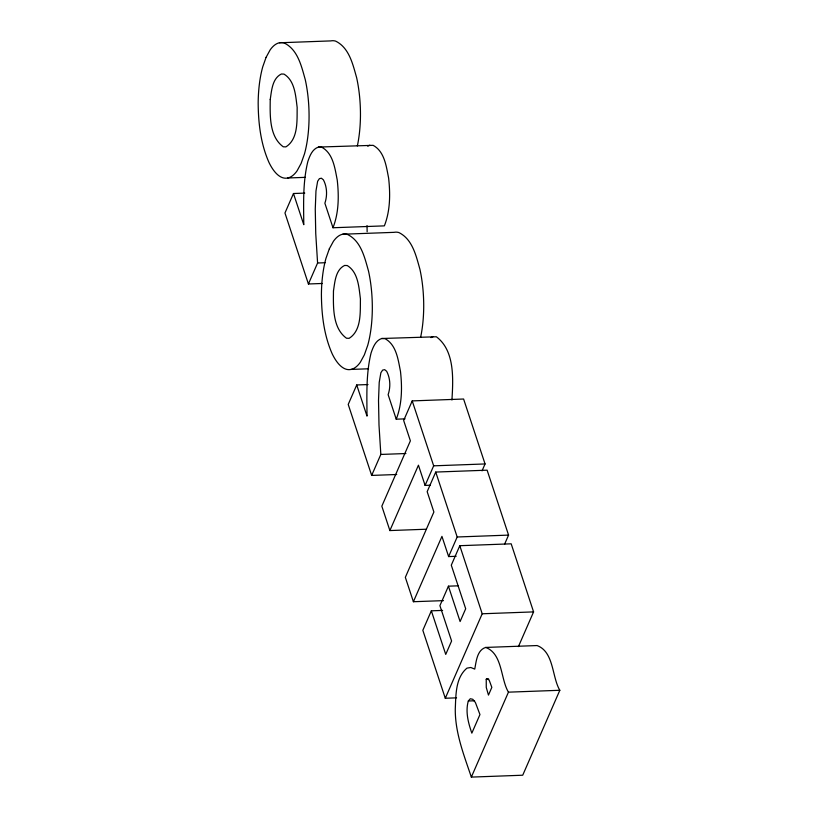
<?xml version="1.0" encoding="UTF-8"?>
<svg xmlns="http://www.w3.org/2000/svg" width="818" height="818" viewBox="0 0 818 818"><rect width="100%" height="100%" fill="white"/><g stroke="black" fill="none" stroke-linecap="round" stroke-linejoin="round"><path stroke-width="1.23" d="M451.935 400.002C453.203 379.041 454.931 350.687 436.362 336.771L381.72 338.499C375.544 340.533 373.018 347.272 371.096 352.906C365.994 373.54 366.863 395.043 367.016 416.127L356.72 384.961L368.008 384.552M486.24 679.267L486.27 687.488L488.469 695.085L491.833 687.376L489.328 680.556L488.039 678.971L486.945 678.613L486.24 679.267L488.745 679.175M468.305 701.006C465.278 711.691 468.274 722.948 471.843 733.132L479.951 714.554L475.391 702.478L472.784 699.288L470.299 698.736L468.305 701.006L474.573 700.77M318.478 147.066L373.12 145.328C384.593 151.483 386.29 166.504 388.611 178.038C390.39 193.989 390.298 210.727 384.368 225.87L332.987 227.752C338.908 212.608 339.01 195.87 337.221 179.919C334.899 168.385 333.202 153.365 321.73 147.209L318.478 147.066C312.292 149.091 309.766 155.829 307.854 161.473C302.742 182.097 303.611 203.61 303.775 224.694L293.478 193.518L304.756 193.109M405.012 418.867L396.229 419.194C402.159 404.051 402.251 387.313 400.472 371.352C398.151 359.828 396.454 344.797 384.981 338.652L381.72 338.499M293.478 193.518L284.961 212.997L308.417 283.979L322.2 283.478M308.417 283.979L317.589 263.007L315.748 233.621L315.267 209.009L315.973 190.921L317.64 181.269L319.388 178.661L321.413 178.212L323.407 179.848C327.139 186.944 327.445 195.686 324.879 203.222L332.987 227.752M356.72 384.961L348.212 404.44L371.669 475.422L396.73 474.501M371.669 475.422L380.83 454.44L379 425.063L378.519 400.452L379.215 382.364L380.891 372.701L382.64 370.104L384.654 369.654L386.658 371.29C390.39 378.386 390.697 387.129 388.131 394.665L396.229 419.194M482.037 470.861L485.054 463.949L463.601 399.02L412.211 400.902L403.663 420.483L410.38 440.83L381.832 506.178L389.879 530.565L426.229 529.226M389.879 530.565L418.438 465.207L425.104 485.411L430.125 485.227M425.104 485.411L433.663 465.831L412.211 400.902M504.542 544.328L508.571 535.105L487.119 470.176L435.728 472.058L427.17 491.649L433.888 511.996L405.339 577.344L413.397 601.721L443.479 600.627M413.397 601.721L441.945 536.373L448.622 556.577L456.137 556.301M448.622 556.577L457.18 536.986L435.728 472.058M442.62 610.412L431.342 610.821L422.834 630.3L445.289 698.255L456.567 697.846M518.418 646.609L533.581 611.895L511.189 543.817L459.798 545.698L451.291 565.177L465.687 608.756L460.105 621.527L448.428 586.179L458.448 585.811M448.428 586.179L439.91 605.647L451.597 641.005L445.738 654.4L431.342 610.821M445.289 698.255L482.201 613.776L459.798 545.698M471.342 777.1L508.448 692.161C500.473 679.001 502.692 653.694 485.688 647.437C476.966 650.146 476.26 661.537 474.737 669.104L470.79 667.488L466.955 668.142C455.381 677.846 455.933 695.116 455.278 708.95C455.033 732.672 463.898 754.994 471.342 777.1L522.722 775.219L559.829 690.28C551.864 677.12 554.083 651.813 537.078 645.555L485.688 647.437M367.732 146.177L369.859 145.185M430.984 337.619L433.111 336.617M279.459 42.781L330.84 40.9A67.914 25.378 87.9 0 1 335.687 41.145C349.255 47.812 352.875 64.438 356.648 77.741A68.548 25.624 87.9 0 1 360.452 116.095A68.559 25.624 87.9 0 1 357.343 145.972M287.762 177.987L305.308 177.353M342.701 234.224L394.092 232.343A67.914 25.378 87.9 0 1 398.939 232.588C412.507 239.255 416.127 255.881 419.89 269.183A68.548 25.624 87.9 0 1 423.704 307.537A68.559 25.624 87.9 0 1 420.595 337.415M317.589 263.007L325.104 262.731M351.004 369.429L368.55 368.785M380.83 454.44L405.902 453.53M433.663 465.831L485.054 463.949M457.18 536.986L508.571 535.105M482.201 613.776L533.581 611.895M508.448 692.161L559.829 690.28M367.016 225.594L367.139 231.739M270.226 99.53C270.073 115.328 269.091 136.524 283.253 146.79L285.871 146.892C298.458 139.029 296.914 120.583 297.169 107.506C295.656 95.992 295.001 80.778 283.999 74.111L281.382 73.998C272.22 78.436 271.617 90.665 270.226 99.53M333.468 290.973C333.325 306.77 332.343 327.967 346.495 338.233L349.122 338.335C361.699 330.462 360.165 312.026 360.421 298.948C358.908 287.435 358.253 272.22 347.251 265.543L344.623 265.441C335.472 269.868 334.869 282.108 333.468 290.973M266.085 57.352L262.721 66.902A67.914 25.378 87.9 0 0 258.171 102.843C258.294 123.14 260.707 143.845 269.03 162.557A68.548 25.624 87.9 0 0 282.926 177.792A68.559 25.624 87.9 0 0 297.067 170.86L301.116 163.395L304.49 153.856A68.559 25.624 87.9 0 0 309.061 117.976A68.548 25.624 87.9 0 0 305.257 79.622C301.484 66.319 297.875 49.694 284.296 43.027A67.914 25.378 87.9 0 0 270.144 49.898L266.085 57.352M329.337 248.795L325.963 258.345A67.914 25.378 87.9 0 0 321.413 294.286C321.535 314.582 323.959 335.288 332.272 353.989A68.548 25.624 87.9 0 0 346.178 369.235A68.559 25.624 87.9 0 0 360.309 362.292L364.368 354.838L367.742 345.288A68.559 25.624 87.9 0 0 372.313 309.419A68.548 25.624 87.9 0 0 368.509 271.065C364.736 257.762 361.116 241.136 347.548 234.469A67.914 25.378 87.9 0 0 333.396 241.341L329.337 248.795"/></g></svg>
